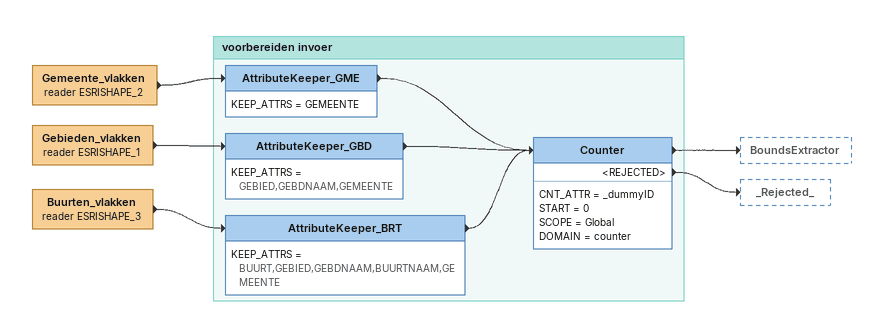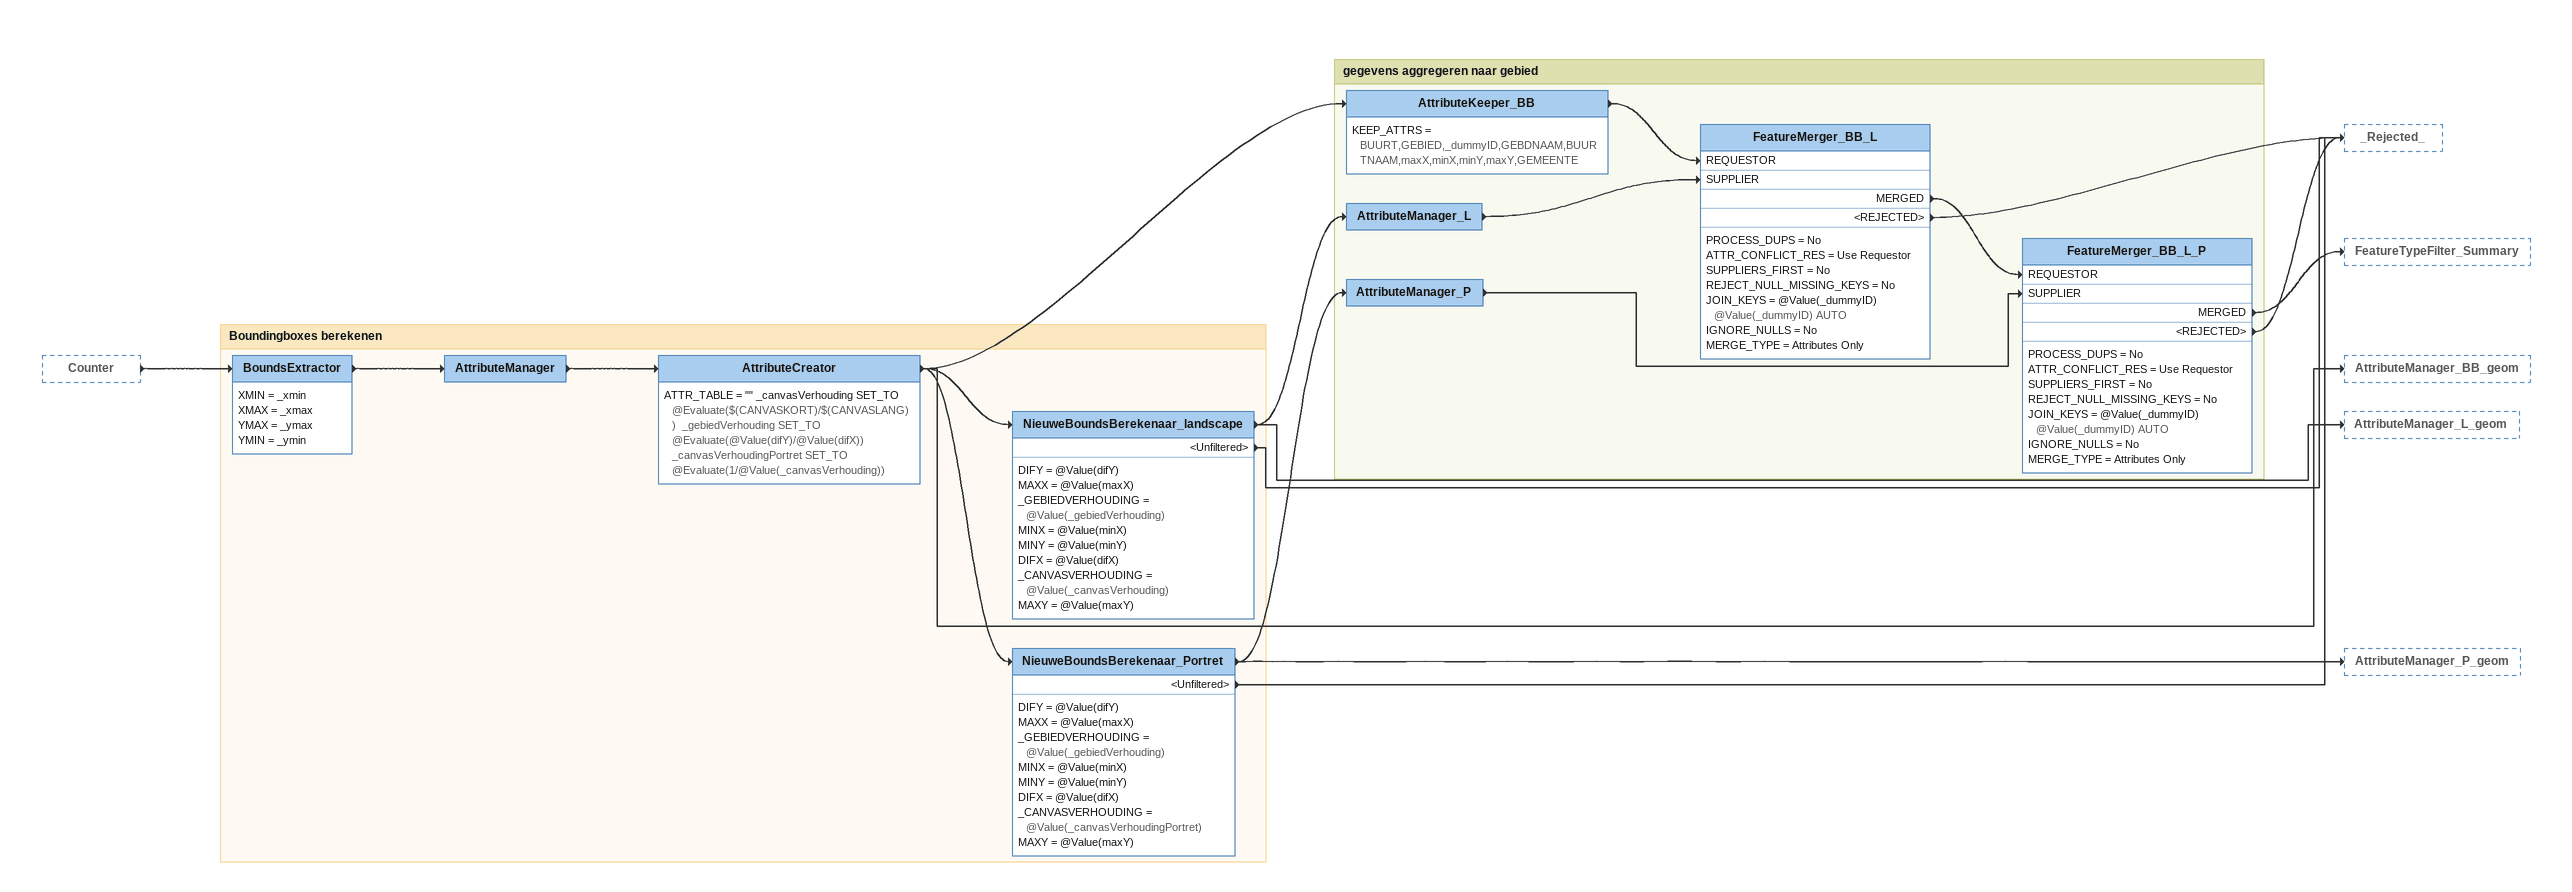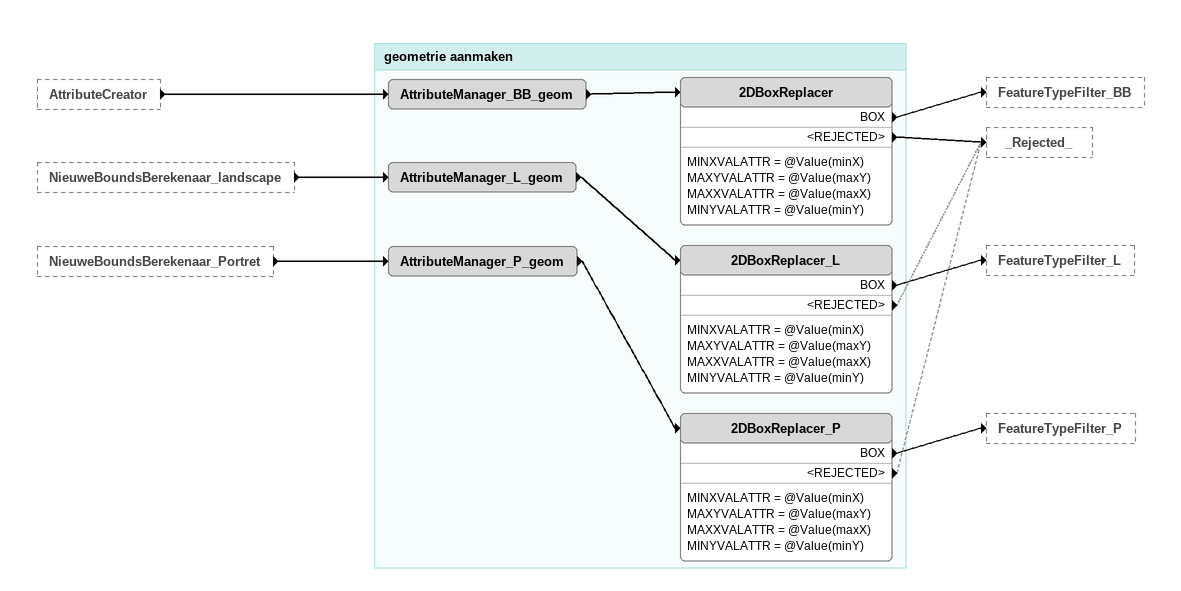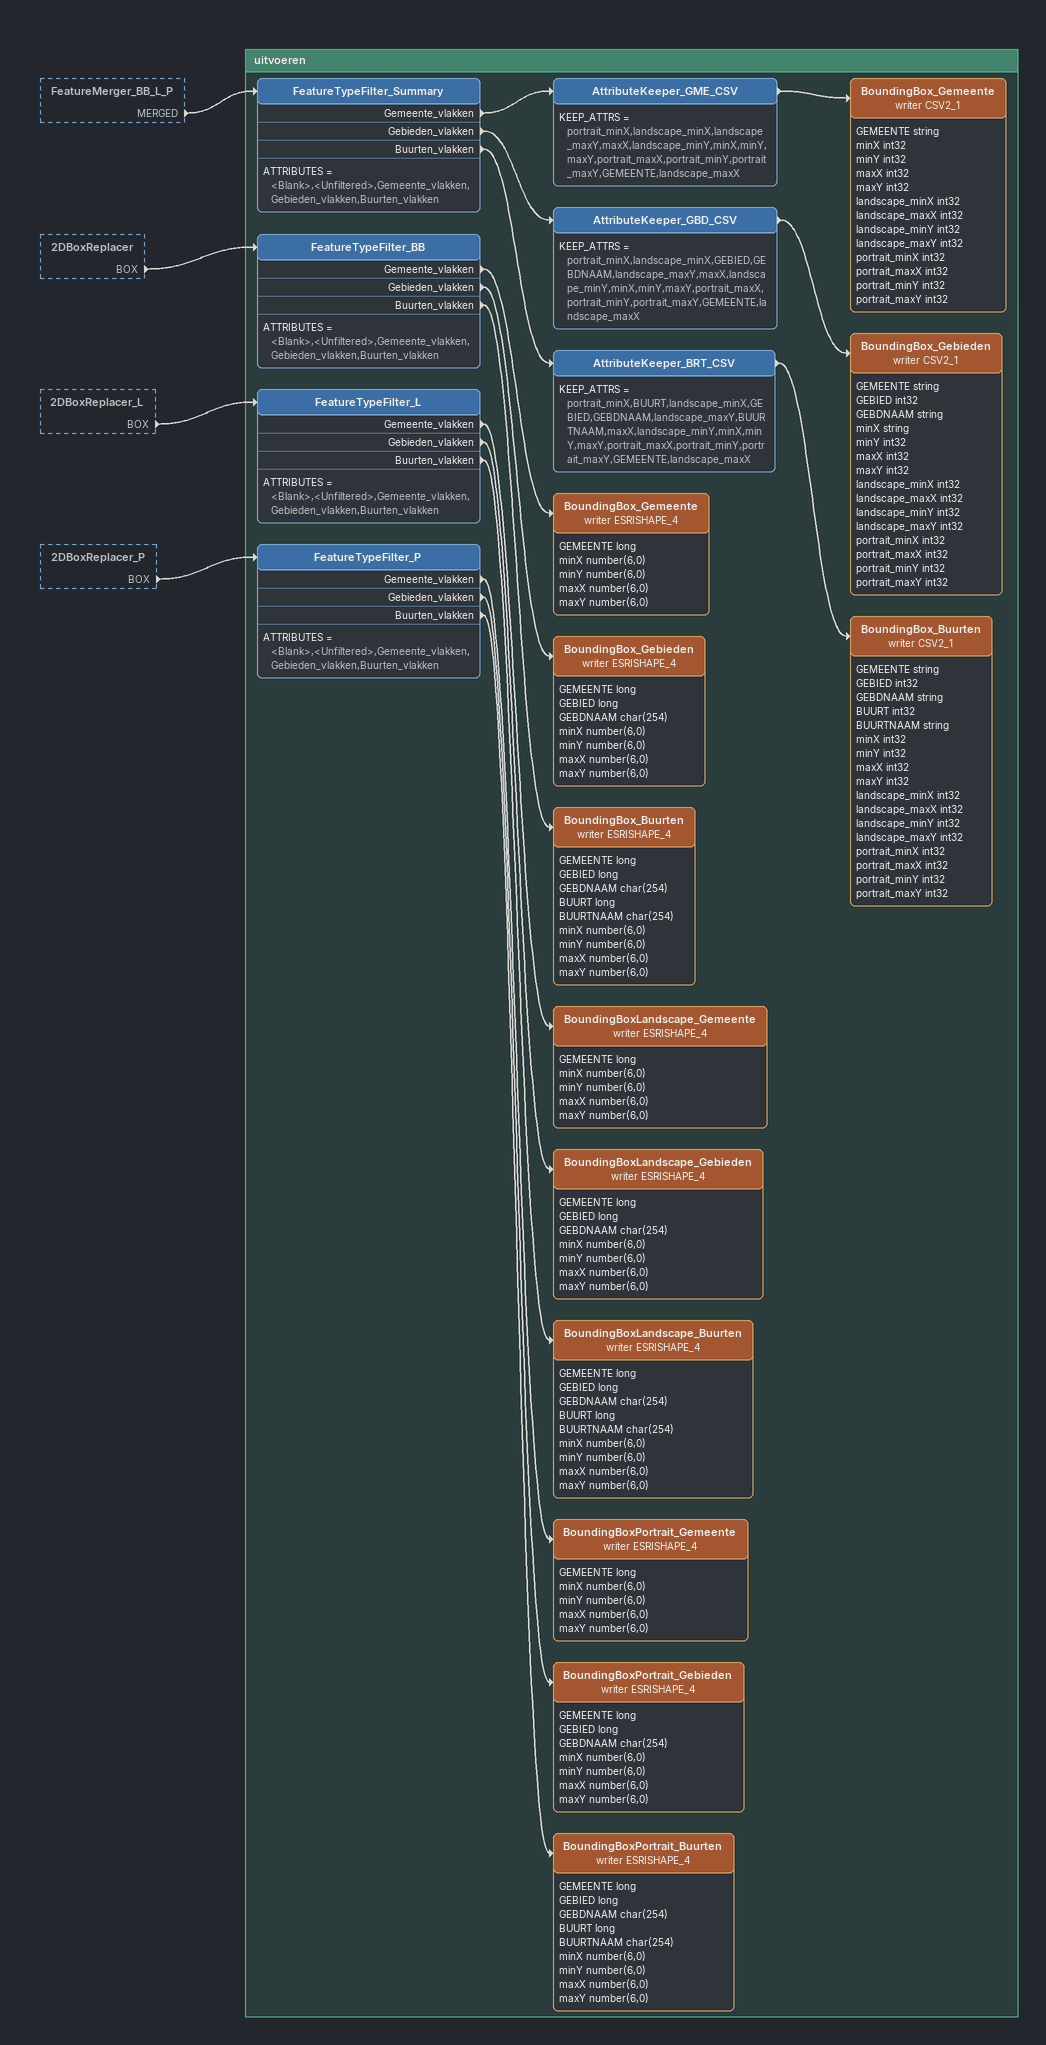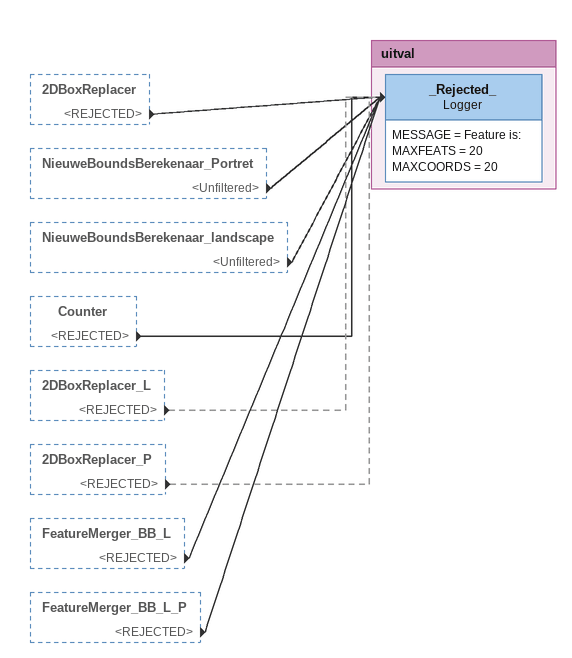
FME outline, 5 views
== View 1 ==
Gemeente_vlakken (reader ESRISHAPE_2)
    -> AttributeKeeper_GME
Gebieden_vlakken (reader ESRISHAPE_1)
    -> AttributeKeeper_GBD
Buurten_vlakken (reader ESRISHAPE_3)
    -> AttributeKeeper_BRT

Bookmark: voorbereiden invoer
AttributeKeeper_GME
    KEEP_ATTRS = GEMEENTE
    -> Counter
AttributeKeeper_GBD
    KEEP_ATTRS = GEBIED,GEBDNAAM,GEMEENTE
    -> Counter
AttributeKeeper_BRT
    KEEP_ATTRS = BUURT,GEBIED,GEBDNAAM,BUURTNAAM,GEMEENTE
    -> Counter
Counter
    CNT_ATTR = _dummyID
    START = 0
    SCOPE = Global
    DOMAIN = counter
    -> BoundsExtractor
    <REJECTED> -> _Rejected_

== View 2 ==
Counter [outside]
    -> BoundsExtractor

Bookmark: Boundingboxes berekenen
BoundsExtractor
    XMIN = _xmin
    XMAX = _xmax
    YMAX = _ymax
    YMIN = _ymin
    -> AttributeManager
AttributeManager
    -> AttributeCreator
AttributeCreator
    ATTR_TABLE = "" _canvasVerhouding SET_TO @Evaluate($(CANVASKORT)/$(CANVASLANG))  _gebiedVerhouding SET_TO @Evaluate(@Value(difY)/@Value(difX))  _canvasVerhoudingPortret SET_TO @Evaluate(1/@Value(_canvasVerhouding))
    -> NieuweBoundsBerekenaar_landscape
    -> NieuweBoundsBerekenaar_Portret
    -> AttributeKeeper_BB
    -> AttributeManager_BB_geom
NieuweBoundsBerekenaar_landscape
    DIFY = @Value(difY)
    MAXX = @Value(maxX)
    _GEBIEDVERHOUDING = @Value(_gebiedVerhouding)
    MINX = @Value(minX)
    MINY = @Value(minY)
    DIFX = @Value(difX)
    _CANVASVERHOUDING = @Value(_canvasVerhouding)
    MAXY = @Value(maxY)
    -> AttributeManager_L
    -> AttributeManager_L_geom
    <Unfiltered> -> _Rejected_
NieuweBoundsBerekenaar_Portret
    DIFY = @Value(difY)
    MAXX = @Value(maxX)
    _GEBIEDVERHOUDING = @Value(_gebiedVerhouding)
    MINX = @Value(minX)
    MINY = @Value(minY)
    DIFX = @Value(difX)
    _CANVASVERHOUDING = @Value(_canvasVerhoudingPortret)
    MAXY = @Value(maxY)
    -> AttributeManager_P
    -> AttributeManager_P_geom
    <Unfiltered> -> _Rejected_

Bookmark: gegevens aggregeren naar gebied
AttributeKeeper_BB
    KEEP_ATTRS = BUURT,GEBIED,_dummyID,GEBDNAAM,BUURTNAAM,maxX,minX,minY,maxY,GEMEENTE
    -> FeatureMerger_BB_L [REQUESTOR]
AttributeManager_L
    -> FeatureMerger_BB_L [SUPPLIER]
FeatureMerger_BB_L
    PROCESS_DUPS = No
    ATTR_CONFLICT_RES = Use Requestor
    SUPPLIERS_FIRST = No
    REJECT_NULL_MISSING_KEYS = No
    JOIN_KEYS = @Value(_dummyID) @Value(_dummyID) AUTO
    IGNORE_NULLS = No
    MERGE_TYPE = Attributes Only
    MERGED -> FeatureMerger_BB_L_P [REQUESTOR]
    <REJECTED> -> _Rejected_
AttributeManager_P
    -> FeatureMerger_BB_L_P [SUPPLIER]
FeatureMerger_BB_L_P
    PROCESS_DUPS = No
    ATTR_CONFLICT_RES = Use Requestor
    SUPPLIERS_FIRST = No
    REJECT_NULL_MISSING_KEYS = No
    JOIN_KEYS = @Value(_dummyID) @Value(_dummyID) AUTO
    IGNORE_NULLS = No
    MERGE_TYPE = Attributes Only
    MERGED -> FeatureTypeFilter_Summary
    <REJECTED> -> _Rejected_

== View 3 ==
AttributeCreator [outside]
    -> AttributeManager_BB_geom
NieuweBoundsBerekenaar_landscape [outside]
    -> AttributeManager_L_geom
NieuweBoundsBerekenaar_Portret [outside]
    -> AttributeManager_P_geom

Bookmark: geometrie aanmaken
AttributeManager_L_geom
    -> 2DBoxReplacer_L
2DBoxReplacer_L
    MINXVALATTR = @Value(minX)
    MAXYVALATTR = @Value(maxY)
    MAXXVALATTR = @Value(maxX)
    MINYVALATTR = @Value(minY)
    BOX -> FeatureTypeFilter_L
    <REJECTED> -> _Rejected_ [off]
AttributeManager_BB_geom
    -> 2DBoxReplacer
2DBoxReplacer
    MINXVALATTR = @Value(minX)
    MAXYVALATTR = @Value(maxY)
    MAXXVALATTR = @Value(maxX)
    MINYVALATTR = @Value(minY)
    BOX -> FeatureTypeFilter_BB
    <REJECTED> -> _Rejected_
AttributeManager_P_geom
    -> 2DBoxReplacer_P
2DBoxReplacer_P
    MINXVALATTR = @Value(minX)
    MAXYVALATTR = @Value(maxY)
    MAXXVALATTR = @Value(maxX)
    MINYVALATTR = @Value(minY)
    BOX -> FeatureTypeFilter_P
    <REJECTED> -> _Rejected_ [off]

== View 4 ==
FeatureMerger_BB_L_P [outside]
    MERGED -> FeatureTypeFilter_Summary
2DBoxReplacer [outside]
    BOX -> FeatureTypeFilter_BB
2DBoxReplacer_L [outside]
    BOX -> FeatureTypeFilter_L
2DBoxReplacer_P [outside]
    BOX -> FeatureTypeFilter_P

Bookmark: uitvoeren
FeatureTypeFilter_L
    ATTRIBUTES = <Blank>,<Unfiltered>,Gemeente_vlakken,Gebieden_vlakken,Buurten_vlakken
    Gemeente_vlakken -> BoundingBoxLandscape_Gemeente (writer ESRISHAPE_4)
    Gebieden_vlakken -> BoundingBoxLandscape_Gebieden (writer ESRISHAPE_4)
    Buurten_vlakken -> BoundingBoxLandscape_Buurten (writer ESRISHAPE_4)
BoundingBoxLandscape_Gemeente (writer ESRISHAPE_4)
    attributes: GEMEENTE long, minX number(6,0), minY number(6,0), maxX number(6,0), maxY number(6,0)
BoundingBoxLandscape_Gebieden (writer ESRISHAPE_4)
    attributes: GEMEENTE long, GEBIED long, GEBDNAAM char(254), minX number(6,0), minY number(6,0), maxX number(6,0), maxY number(6,0)
BoundingBoxLandscape_Buurten (writer ESRISHAPE_4)
    attributes: GEMEENTE long, GEBIED long, GEBDNAAM char(254), BUURT long, BUURTNAAM char(254), minX number(6,0), minY number(6,0), maxX number(6,0), maxY number(6,0)
FeatureTypeFilter_BB
    ATTRIBUTES = <Blank>,<Unfiltered>,Gemeente_vlakken,Gebieden_vlakken,Buurten_vlakken
    Gemeente_vlakken -> BoundingBox_Gemeente (writer ESRISHAPE_4)
    Gebieden_vlakken -> BoundingBox_Gebieden (writer ESRISHAPE_4)
    Buurten_vlakken -> BoundingBox_Buurten (writer ESRISHAPE_4)
BoundingBox_Gemeente (writer ESRISHAPE_4)
    attributes: GEMEENTE long, minX number(6,0), minY number(6,0), maxX number(6,0), maxY number(6,0)
BoundingBox_Gebieden (writer ESRISHAPE_4)
    attributes: GEMEENTE long, GEBIED long, GEBDNAAM char(254), minX number(6,0), minY number(6,0), maxX number(6,0), maxY number(6,0)
BoundingBox_Buurten (writer ESRISHAPE_4)
    attributes: GEMEENTE long, GEBIED long, GEBDNAAM char(254), BUURT long, BUURTNAAM char(254), minX number(6,0), minY number(6,0), maxX number(6,0), maxY number(6,0)
FeatureTypeFilter_Summary
    ATTRIBUTES = <Blank>,<Unfiltered>,Gemeente_vlakken,Gebieden_vlakken,Buurten_vlakken
    Gemeente_vlakken -> AttributeKeeper_GME_CSV
    Gebieden_vlakken -> AttributeKeeper_GBD_CSV
    Buurten_vlakken -> AttributeKeeper_BRT_CSV
AttributeKeeper_GME_CSV
    KEEP_ATTRS = portrait_minX,landscape_minX,landscape_maxY,maxX,landscape_minY,minX,minY,maxY,portrait_maxX,portrait_minY,portrait_maxY,GEMEENTE,landscape_maxX
    -> BoundingBox_Gemeente (writer CSV2_1)
BoundingBox_Gemeente (writer CSV2_1)
    attributes: GEMEENTE string, minX int32, minY int32, maxX int32, maxY int32, landscape_minX int32, landscape_maxX int32, landscape_minY int32, landscape_maxY int32, portrait_minX int32, portrait_maxX int32, portrait_minY int32, portrait_maxY int32
AttributeKeeper_GBD_CSV
    KEEP_ATTRS = portrait_minX,landscape_minX,GEBIED,GEBDNAAM,landscape_maxY,maxX,landscape_minY,minX,minY,maxY,portrait_maxX,portrait_minY,portrait_maxY,GEMEENTE,landscape_maxX
    -> BoundingBox_Gebieden (writer CSV2_1)
BoundingBox_Gebieden (writer CSV2_1)
    attributes: GEMEENTE string, GEBIED int32, GEBDNAAM string, minX string, minY int32, maxX int32, maxY int32, landscape_minX int32, landscape_maxX int32, landscape_minY int32, landscape_maxY int32, portrait_minX int32, portrait_maxX int32, portrait_minY int32, portrait_maxY int32
AttributeKeeper_BRT_CSV
    KEEP_ATTRS = portrait_minX,BUURT,landscape_minX,GEBIED,GEBDNAAM,landscape_maxY,BUURTNAAM,maxX,landscape_minY,minX,minY,maxY,portrait_maxX,portrait_minY,portrait_maxY,GEMEENTE,landscape_maxX
    -> BoundingBox_Buurten (writer CSV2_1)
BoundingBox_Buurten (writer CSV2_1)
    attributes: GEMEENTE string, GEBIED int32, GEBDNAAM string, BUURT int32, BUURTNAAM string, minX int32, minY int32, maxX int32, maxY int32, landscape_minX int32, landscape_maxX int32, landscape_minY int32, landscape_maxY int32, portrait_minX int32, portrait_maxX int32, portrait_minY int32, portrait_maxY int32
FeatureTypeFilter_P
    ATTRIBUTES = <Blank>,<Unfiltered>,Gemeente_vlakken,Gebieden_vlakken,Buurten_vlakken
    Gemeente_vlakken -> BoundingBoxPortrait_Gemeente (writer ESRISHAPE_4)
    Gebieden_vlakken -> BoundingBoxPortrait_Gebieden (writer ESRISHAPE_4)
    Buurten_vlakken -> BoundingBoxPortrait_Buurten (writer ESRISHAPE_4)
BoundingBoxPortrait_Gemeente (writer ESRISHAPE_4)
    attributes: GEMEENTE long, minX number(6,0), minY number(6,0), maxX number(6,0), maxY number(6,0)
BoundingBoxPortrait_Gebieden (writer ESRISHAPE_4)
    attributes: GEMEENTE long, GEBIED long, GEBDNAAM char(254), minX number(6,0), minY number(6,0), maxX number(6,0), maxY number(6,0)
BoundingBoxPortrait_Buurten (writer ESRISHAPE_4)
    attributes: GEMEENTE long, GEBIED long, GEBDNAAM char(254), BUURT long, BUURTNAAM char(254), minX number(6,0), minY number(6,0), maxX number(6,0), maxY number(6,0)

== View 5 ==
2DBoxReplacer [outside]
    <REJECTED> -> _Rejected_
NieuweBoundsBerekenaar_Portret [outside]
    <Unfiltered> -> _Rejected_
NieuweBoundsBerekenaar_landscape [outside]
    <Unfiltered> -> _Rejected_
Counter [outside]
    <REJECTED> -> _Rejected_
2DBoxReplacer_L [outside]
    <REJECTED> -> _Rejected_ [off]
2DBoxReplacer_P [outside]
    <REJECTED> -> _Rejected_ [off]
FeatureMerger_BB_L [outside]
    <REJECTED> -> _Rejected_
FeatureMerger_BB_L_P [outside]
    <REJECTED> -> _Rejected_

Bookmark: uitval
_Rejected_: Logger
    MESSAGE = Feature is:
    MAXFEATS = 20
    MAXCOORDS = 20
